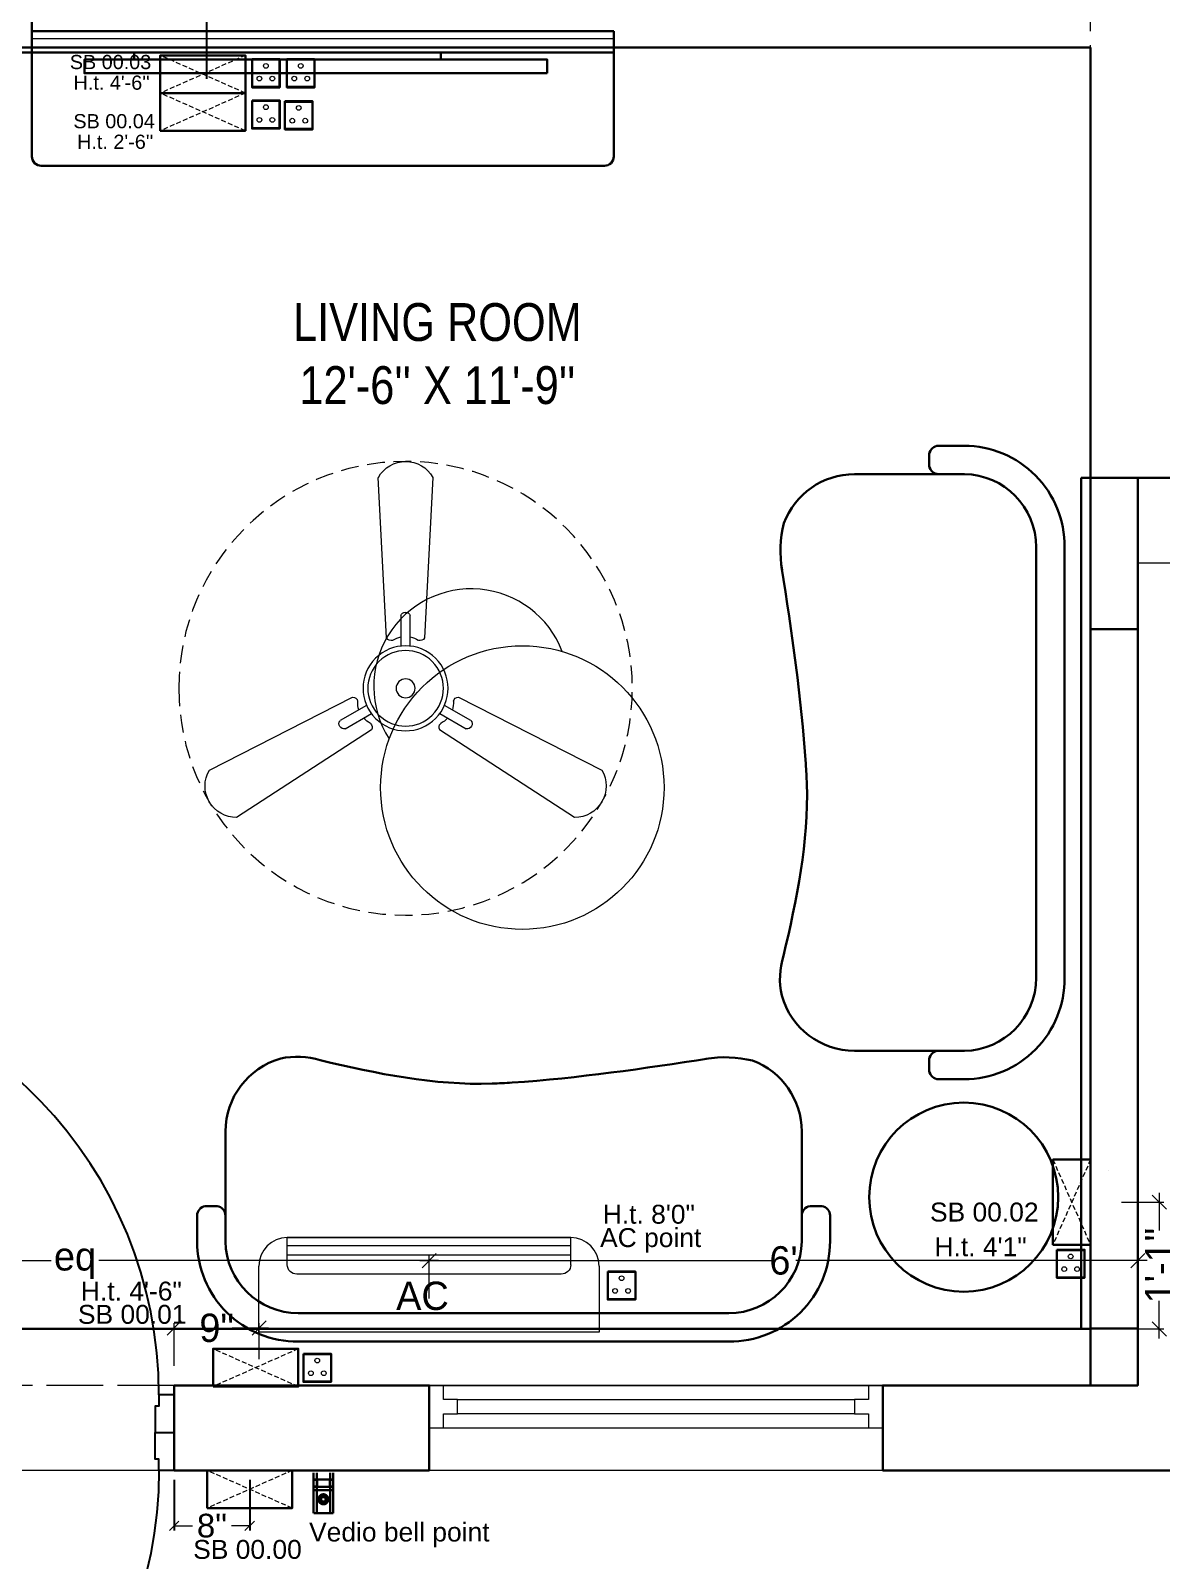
# Model space of a CAD drawing. Header units: millimetres. Extents: x 35877 to 3066687, y -650199 to -40525.
# Drawn here: x 149481.3 to 149601, y -180554.2 to -180392.3 of the extents above; entities that cross this region are included whole.
import ezdxf

# ---------------------------------------------------------------- set-up
doc = ezdxf.new("R2010")
doc.units = ezdxf.units.MM
doc.header["$MEASUREMENT"] = 0
doc.header["$PDMODE"] = 35
for name, pattern in [('ACAD_ISO02W100', [15, 12, -3]), ('DASHED', [0.75, 0.5, -0.25]), ('DASHED2', [0.375, 0.25, -0.125])]:
    doc.linetypes.add(name, pattern=pattern)
doc.layers.get('Defpoints').update_dxf_attribs({"color": 220})
doc.layers.add('AR DOOR', color=40, linetype='Continuous')
doc.layers.add('AR ELE-5', color=134, linetype='Continuous')
for name, color, linetype, lineweight in [('dim05', 1, 'Continuous', 13), ('el', 7, 'Continuous', 20), ('ELEC-wires', 1, 'DASHED2', 13), ('Electrical', 84, 'Continuous', 30), ('FIRST FLOOR ( TEXT )', 7, 'Continuous', 9), ('FUR', 250, 'Continuous', 0), ('FURNI', 25, 'Continuous', 5), ('FURNITURE', 32, 'Continuous', 9), ('furniture dimensions', 1, 'DASHED', 0), ('FURNITURE-1', 252, 'Continuous', 13), ('GROUND FLOOR', 7, 'Continuous', 9), ('GROUND FLOOR  ( PLINE )', 251, 'Continuous', 30), ('GROUND FLOOR ( DW_RAIL )', 7, 'Continuous', 9), ('hatch-rcc', 251, 'Continuous', 9), ('Labelling', 1, 'Continuous', 25), ('Text', 7, 'Continuous', 15), ('wall', 7, 'Continuous', 30)]:
    doc.layers.add(name, color=color, linetype=linetype, lineweight=lineweight)
doc.styles.add('Arial', font='arial.ttf')
doc.styles.add('century g', font='GOTHIC.TTF')
doc.styles.add('KATHA', font='swissc.ttf')
doc.styles.get("Standard").update_dxf_attribs({"font": 'arial.ttf', "height": 6})
doc.styles.add('TEXT', font='eurr____.ttf')
doc.dimstyles.new('Archana', dxfattribs={"dimtxt": 2, "dimasz": 0.75, "dimexe": 0.5, "dimexo": 0.5, "dimgap": 0, "dimtad": 0, "dimzin": 0, "dimdsep": 46, "dimlunit": 4, "dimtxsty": 'century g', "dimblk": 'OBLIQUE', "dimcen": 0, "dimdle": 1, "dimclrd": 256, "dimclre": 256, "dimclrt": 256, "dimadec": 0, "dimazin": 0, "dimtfac": 1, "dimtofl": 0, "dimtmove": 1, "dimatfit": 3, "dimfxl": 1, "dimfxlon": 1, "dimtolj": 1, "dimtzin": 0, "dimlwd": -1, "dimlwe": -1, "dimarcsym": 0})
doc.dimstyles.new('ISO-25', dxfattribs={"dimtxt": 2.5, "dimasz": 1, "dimexe": 0.5, "dimexo": 1, "dimtad": 0, "dimdec": 1, "dimlunit": 4, "dimtxsty": 'Standard', "dimblk": 'OBLIQUE', "dimcen": 2.5, "dimclrd": 1, "dimclre": 1, "dimclrt": 5, "dimadec": 0, "dimazin": 0, "dimtfac": 1, "dimtdec": 1, "dimtmove": 0, "dimatfit": 3, "dimfxl": 1, "dimlwd": -1, "dimarcsym": 0})

# ---------------------------------------------------------------- blocks, each defined once
blk = doc.blocks.new('*U20')
for points in [[(0, 0), (0, 1120), (30, 1120), (30, 0)], [(-40, 0), (0, 0), (0, -30), (10, -30), (10, -100), (-40, -100)], [(1160, 0), (1120, 0), (1120, -30), (1110, -30), (1110, -100), (1160, -100)]]:
    blk.add_lwpolyline(points, close=True)
at = {"layer": 'AR ELE-5', "linetype": 'ByBlock', "ltscale": 15}
blk.add_arc((-1.6, -0.7), 1121.6, 0.0347, 87.627, dxfattribs=at)
blk = doc.blocks.new('6616')
at = {"color": 242, "linetype": 'DASHED', "true_color": 0xcd2027}
for p, q in [((386784.79, -36915.77), (386775.78, -36911.78)), ((386784.79, -36911.78), (386775.78, -36915.77))]:
    blk.add_line(p, q, dxfattribs=at)
at = {"layer": 'ELEC-wires', "color": 5, "linetype": 'ByBlock', "lineweight": 30, "ltscale": 4}
blk.add_lwpolyline([(386775.78, -36911.78), (386784.79, -36911.78), (386784.79, -36915.77), (386775.78, -36915.77)], close=True, dxfattribs=at)
blk = doc.blocks.new('_Oblique')
at = {"layer": 'wall', "color": 0, "lineweight": -2}
blk.add_line((-0.5, -0.5), (0.5, 0.5), dxfattribs=at)
blk = doc.blocks.new('*D573')
at = {"layer": 'Defpoints', "color": 0, "linetype": 'Continuous', "lineweight": 0, "transparency": 16777216}
for p in [(149505.48, -180529.58), (149505.48, -180533.39), (149496.48, -180535.38)]:
    blk.add_point(p, dxfattribs=at)
at = {"layer": 'furniture dimensions', "color": 5, "linetype": 'Continuous', "transparency": 16777216}
for p, q in [((149495.48, -180529.58), (149499.33, -180529.58)), ((149506.48, -180529.58), (149502.63, -180529.58)), ((149505.48, -180532.89), (149505.48, -180529.08))]:
    blk.add_line(p, q, dxfattribs=at)
at = {"layer": 'furniture dimensions', "color": 5, "linetype": 'ByBlock', "transparency": 16777216}
blk.add_line((149496.48, -180533.58), (149496.48, -180529.08), dxfattribs=at)
at = {"layer": 'furniture dimensions', "color": 5, "linetype": 'Continuous', "transparency": 16777216, "xscale": 1.5, "yscale": 1.5, "zscale": 1.5, "rotation": 180}
blk.add_blockref('_Oblique', (149496.48, -180529.58), dxfattribs=at)
at = {"layer": 'furniture dimensions', "color": 5, "linetype": 'Continuous', "transparency": 16777216, "xscale": 1.5, "yscale": 1.5, "zscale": 1.5}
blk.add_blockref('_Oblique', (149505.48, -180529.58), dxfattribs=at)
at = {"layer": 'furniture dimensions', "linetype": 'Continuous', "lineweight": 0, "transparency": 16777216, "insert": (149500.98, -180529.58), "char_height": 3, "attachment_point": 5, "style": 'century g'}
blk.add_mtext('\\A1;9"', dxfattribs=at)
blk = doc.blocks.new('*D574')
at = {"layer": 'Defpoints', "color": 0, "lineweight": 0, "transparency": 16777216}
for p in [(149448.84, -180388.45), (149448.84, -180395.75), (149499.96, -180398.45)]:
    blk.add_point(p, dxfattribs=at)
at = {"layer": 'dim05', "color": 1, "linetype": 'Continuous', "lineweight": -2, "transparency": 16777216}
for p, q in [((149448.84, -180394.75), (149448.84, -180387.95)), ((149499.96, -180397.45), (149499.96, -180387.95))]:
    blk.add_line(p, q, dxfattribs=at)
at = {"layer": 'dim05', "color": 1, "linetype": 'Continuous', "transparency": 16777216}
for p, q in [((149448.84, -180388.45), (149470.41, -180388.45)), ((149499.96, -180388.45), (149478.4, -180388.45))]:
    blk.add_line(p, q, dxfattribs=at)
at = {"layer": 'dim05', "color": 1, "transparency": 16777216, "rotation": 180}
blk.add_blockref('_Oblique', (149448.84, -180388.45), dxfattribs=at)
at = {"layer": 'dim05', "color": 1, "transparency": 16777216}
blk.add_blockref('_Oblique', (149499.96, -180388.45), dxfattribs=at)
at = {"layer": 'dim05', "color": 5, "lineweight": 25, "transparency": 16777216, "insert": (149474.4, -180388.45), "char_height": 2.5, "attachment_point": 5, "style": 'Arial'}
blk.add_mtext('4\'-3"', dxfattribs=at)
blk = doc.blocks.new('*D575')
at = {"layer": 'Defpoints', "color": 0, "linetype": 'Continuous', "lineweight": 0, "transparency": 16777216}
for p in [(149598.48, -180522.45), (149523.48, -180535.38, 0.05), (149598.48, -180535.65, 0.05)]:
    blk.add_point(p, dxfattribs=at)
at = {"layer": 'furniture dimensions', "color": 5, "linetype": 'ByBlock', "transparency": 16777216}
blk.add_line((149523.48, -180526.45), (149523.48, -180521.95), dxfattribs=at)
at = {"layer": 'furniture dimensions', "color": 5, "linetype": 'Continuous', "transparency": 16777216}
for p, q in [((149598.48, -180526.45), (149598.48, -180521.95)), ((149522.48, -180522.45), (149559.68, -180522.45)), ((149599.48, -180522.45), (149562.28, -180522.45))]:
    blk.add_line(p, q, dxfattribs=at)
at = {"layer": 'furniture dimensions', "color": 5, "linetype": 'Continuous', "transparency": 16777216, "xscale": 1.5, "yscale": 1.5, "zscale": 1.5, "rotation": 180}
blk.add_blockref('_Oblique', (149523.48, -180522.45), dxfattribs=at)
at = {"layer": 'furniture dimensions', "color": 5, "linetype": 'Continuous', "transparency": 16777216, "xscale": 1.5, "yscale": 1.5, "zscale": 1.5}
blk.add_blockref('_Oblique', (149598.48, -180522.45), dxfattribs=at)
at = {"layer": 'furniture dimensions', "linetype": 'Continuous', "lineweight": 0, "transparency": 16777216, "insert": (149560.98, -180522.45), "char_height": 3, "attachment_point": 5, "style": 'century g'}
blk.add_mtext("\\A1;6'", dxfattribs=at)
blk = doc.blocks.new('*D576')
at = {"layer": 'Defpoints', "color": 0, "linetype": 'Continuous', "lineweight": 0, "transparency": 16777216}
for p in [(149448.5, -180522.45), (149523.48, -180525.39, 0.05), (149448.5, -180526.11, 0.05)]:
    blk.add_point(p, dxfattribs=at)
at = {"layer": 'furniture dimensions', "color": 5, "linetype": 'Continuous', "transparency": 16777216}
for p, q in [((149448.5, -180525.61), (149448.5, -180521.95)), ((149447.5, -180522.45), (149483.47, -180522.45)), ((149524.48, -180522.45), (149488.51, -180522.45))]:
    blk.add_line(p, q, dxfattribs=at)
at = {"layer": 'furniture dimensions', "color": 5, "linetype": 'ByBlock', "transparency": 16777216}
blk.add_line((149523.48, -180524.89), (149523.48, -180521.95), dxfattribs=at)
at = {"layer": 'furniture dimensions', "color": 5, "linetype": 'Continuous', "transparency": 16777216, "xscale": 1.5, "yscale": 1.5, "zscale": 1.5, "rotation": 180}
blk.add_blockref('_Oblique', (149448.5, -180522.45), dxfattribs=at)
at = {"layer": 'furniture dimensions', "color": 5, "linetype": 'Continuous', "transparency": 16777216, "xscale": 1.5, "yscale": 1.5, "zscale": 1.5}
blk.add_blockref('_Oblique', (149523.48, -180522.45), dxfattribs=at)
at = {"layer": 'furniture dimensions', "linetype": 'Continuous', "lineweight": 0, "transparency": 16777216, "insert": (149485.99, -180522.45), "char_height": 3, "attachment_point": 5, "style": 'century g'}
blk.add_mtext('\\A1;eq', dxfattribs=at)
blk = doc.blocks.new('ac paln')
at = {"layer": 'Electrical', "lineweight": 15}
for p, q in [((389238.69, -37646.36), (389238.69, -37610.34)), ((389238.69, -37610.34), (389245.67, -37610.34)), ((389244.81, -37642.35), (389244.81, -37614.35)), ((389245.81, -37613.35), (389248.68, -37613.35)), ((389246.82, -37643.35), (389246.82, -37613.35)), ((389247.82, -37643.35), (389247.82, -37613.35)), ((389248.68, -37613.35), (389248.68, -37643.35)), ((389248.68, -37643.35), (389248.68, -37613.35)), ((389245.81, -37643.35), (389248.68, -37643.35)), ((389248.68, -37643.35), (389248.68, -37643.35)), ((389245.67, -37646.36), (389238.69, -37646.36))]:
    blk.add_line(p, q, dxfattribs=at)
for centre, start, end in [((389245.67, -37613.35), 0, 90), ((389245.67, -37643.35), 270, 0)]:
    blk.add_arc(centre, 3.01, start, end, dxfattribs=at)
at = {"layer": 'Electrical', "lineweight": 15, "extrusion": (0, 0, -1)}
for centre, start_param, end_param in [((389245.81, -37614.35), -0.785398, 0.785398), ((389245.81, -37642.35), 3.926991, 5.497787)]:
    blk.add_ellipse(centre, major_axis=(-0.71, 0.71), ratio=1, start_param=start_param, end_param=end_param, dxfattribs=at)
at = {"layer": 'Text', "style": 'TEXT'}
blk.add_text('AC', height=3, rotation=270, dxfattribs=at).set_placement((389241.02, -37624.87))
blk = doc.blocks.new('fan')
at = {"layer": 'Electrical', "lineweight": 15, "ltscale": 20}
for p, q in [((3300835.29, -509900.78), (3300836.47, -509923.43)), ((3300841.81, -509923.43), (3300842.99, -509900.78)), ((3300838.47, -509924.57), (3300838.47, -509920.25)), ((3300839.81, -509920.28), (3300839.81, -509924.57)), ((3300831.66, -509931.77), (3300811.45, -509942.07)), ((3300866.83, -509942.07), (3300846.62, -509931.77)), ((3300829.93, -509935.08), (3300833.64, -509932.93)), ((3300834.31, -509934.09), (3300830.57, -509936.25)), ((3300847.68, -509936.23), (3300843.97, -509934.09)), ((3300844.64, -509932.93), (3300848.38, -509935.09)), ((3300815.3, -509948.74), (3300834.33, -509936.39)), ((3300843.95, -509936.39), (3300862.98, -509948.74))]:
    blk.add_line(p, q, dxfattribs=at)
at = {"layer": 'Electrical', "linetype": 'DASHED', "lineweight": 15, "ltscale": 5}
blk.add_circle((3300839.14, -509930.53), 32, dxfattribs=at)
at = {"layer": 'Electrical', "lineweight": 15, "ltscale": 20}
for centre, major_axis, start_param, end_param in [((3300839.14, -509902.94), (3.12, 3.12), -0.272136, 1.842967), ((3300839.13, -509920.5), (0.501, 0.501), -0.465536, 1.983618), ((3300839.14, -509930.53), (4.24, -4.24), 3.14161, 9.424795), ((3300837.1, -509923.08), (0.51, 0.51), 2.863014, 4.257784), ((3300839.14, -509926.42), (2.27, -2.27), 2.565057, 2.951308), ((3300839.14, -509926.42), (2.27, 2.27), 0.19032, 0.57657), ((3300841.18, -509923.08), (0.51, -0.51), 5.167028, 6.561799), ((3300839.14, -509930.53), (3.77, -3.77), 1.749190548672175e-05, 6.283202799085073), ((3300839.14, -509930.53), (0.943, 0.943), 1.570814, 7.853999), ((3300831.67, -509932.49), (0.51, -0.51), 0.978238, 2.373008), ((3300835.59, -509932.58), (2.27, -2.27), 3.855511, 4.241762), ((3300842.69, -509932.58), (2.27, 2.27), 5.183051, 5.569301), ((3300846.61, -509932.49), (0.51, -0.51), 2.339416, 3.734186), ((3300835.59, -509932.58), (2.27, -2.27), 4.659452, 5.045703), ((3300842.69, -509932.58), (2.27, 2.27), 4.37911, 4.765361), ((3300830.46, -509935.55), (0.501, -0.501), 3.199655, 5.648809), ((3300833.71, -509936.02), (0.51, 0.51), -1.325776, 0.068994), ((3300844.57, -509936.02), (0.51, -0.51), 3.072633, 4.467404), ((3300847.83, -509935.54), (0.501, 0.501), 3.723254, 6.172408), ((3300815.25, -509944.32), (3.12, -3.12), 3.393055, 5.508159), ((3300863.03, -509944.32), (3.12, -3.12), 5.48745, 7.602554)]:
    blk.add_ellipse(centre, major_axis=major_axis, ratio=1, start_param=start_param, end_param=end_param, dxfattribs=at)
blk = doc.blocks.new('*D580')
at = {"layer": 'Defpoints', "color": 0, "lineweight": 0, "transparency": 16777216}
for p in [(149496.48, -180544.65), (149504.48, -180544.65), (149504.48, -180550.5)]:
    blk.add_point(p, dxfattribs=at)
at = {"layer": 'dim05', "color": 1, "linetype": 'Continuous', "lineweight": -2, "transparency": 16777216}
for p, q in [((149496.48, -180545.65), (149496.48, -180551)), ((149504.48, -180545.65), (149504.48, -180551))]:
    blk.add_line(p, q, dxfattribs=at)
at = {"layer": 'dim05', "color": 1, "linetype": 'Continuous', "transparency": 16777216}
for p, q in [((149496.48, -180550.5), (149498.41, -180550.5)), ((149504.48, -180550.5), (149502.54, -180550.5))]:
    blk.add_line(p, q, dxfattribs=at)
at = {"layer": 'dim05', "color": 1, "transparency": 16777216, "rotation": 180}
blk.add_blockref('_Oblique', (149496.48, -180550.5), dxfattribs=at)
at = {"layer": 'dim05', "color": 1, "transparency": 16777216}
blk.add_blockref('_Oblique', (149504.48, -180550.5), dxfattribs=at)
at = {"layer": 'dim05', "color": 5, "lineweight": 25, "transparency": 16777216, "insert": (149500.48, -180550.5), "char_height": 2.5, "attachment_point": 5, "style": 'Arial'}
blk.add_mtext('8"', dxfattribs=at)
blk = doc.blocks.new('*D676')
at = {"layer": 'Defpoints', "color": 0, "linetype": 'Continuous', "lineweight": 0, "transparency": 16777216}
for p in [(149593.48, -180516.27), (149593.48, -180529.68), (149600.75, -180529.68)]:
    blk.add_point(p, dxfattribs=at)
at = {"layer": 'furniture dimensions', "color": 5, "linetype": 'Continuous', "transparency": 16777216}
for p, q in [((149600.75, -180515.27), (149600.75, -180519.26)), ((149600.75, -180530.68), (149600.75, -180526.7)), ((149596.75, -180529.68), (149601.25, -180529.68))]:
    blk.add_line(p, q, dxfattribs=at)
at = {"layer": 'furniture dimensions', "color": 5, "linetype": 'ByBlock', "transparency": 16777216}
blk.add_line((149596.75, -180516.27), (149601.25, -180516.27), dxfattribs=at)
at = {"layer": 'furniture dimensions', "color": 5, "linetype": 'Continuous', "transparency": 16777216, "xscale": 1.5, "yscale": 1.5, "zscale": 1.5}
for p, rotation in [((149600.75, -180516.27), 90), ((149600.75, -180529.68), 270)]:
    blk.add_blockref('_Oblique', p, dxfattribs=dict(at, rotation=rotation))
at = {"layer": 'furniture dimensions', "linetype": 'Continuous', "lineweight": 0, "transparency": 16777216, "insert": (149600.75, -180522.98), "char_height": 3, "attachment_point": 5, "rotation": 90, "style": 'century g'}
blk.add_mtext('\\A1;1\'-1"', dxfattribs=at)
blk = doc.blocks.new('16')
at = {"layer": 'hatch-rcc', "color": 1, "lineweight": 30}
blk.add_lwpolyline([(392822.83, -38266.87), (392825.13, -38266.87), (392825.13, -38269.2), (392822.83, -38269.2)], close=True, dxfattribs=at)
at = {"layer": 'hatch-rcc', "color": 1}
blk.add_lwpolyline([(392822.89, -38266.93), (392825.07, -38266.93), (392825.07, -38269.14), (392822.89, -38269.14)], close=True, dxfattribs=at)
for centre in [(392823.44, -38268.48), (392823.98, -38267.42), (392824.52, -38268.48)]:
    blk.add_circle(centre, 0.195, dxfattribs=at)
blk = doc.blocks.new('erfer')
at = {"layer": 'hatch-rcc', "lineweight": 30}
blk.add_lwpolyline([(1905.9, -1304.21), (1908.38, -1304.21), (1908.38, -1306.73), (1905.9, -1306.73)], close=True, dxfattribs=at)
at = {"layer": 'hatch-rcc'}
blk.add_lwpolyline([(1905.96, -1304.28), (1908.31, -1304.28), (1908.31, -1306.66), (1905.96, -1306.66)], close=True, dxfattribs=at)
for centre in [(1906.56, -1305.95), (1907.14, -1304.81), (1907.72, -1305.95)]:
    blk.add_circle(centre, 0.211, dxfattribs=at)

msp = doc.modelspace()

# ---------------------------------------------------------------- linework, layer by layer
at = {"color": 9, "lineweight": 30, "true_color": 0xc7c8ca, "transparency": 33554687}
for points in [[(149535.978, -180396.859), (149535.978, -180395.412), (149486.978, -180395.412), (149486.978, -180396.859)], [(149535.978, -180396.859), (149535.978, -180395.412), (149486.978, -180395.412), (149486.978, -180396.859)], [(149524.696, -180395.412), (149524.696, -180394.646), (149492.259, -180394.646), (149492.259, -180395.412)], [(149524.696, -180395.412), (149524.696, -180394.646), (149492.259, -180394.646), (149492.259, -180395.412)]]:
    msp.add_lwpolyline(points, close=True, dxfattribs=at)
at = {"layer": 'FUR', "transparency": 33554687}
msp.add_line((149595.346, -180512.957), (149595.346, -180512.957), dxfattribs=at)
msp.add_line((149595.346, -180512.957), (149595.346, -180512.957), dxfattribs=at)
at = {"layer": 'FURNI', "color": 5, "lineweight": 30, "transparency": 33554687}
for p, q in [((149511.241, -180545.622), (149511.241, -180544.897)), ((149511.241, -180545.629), (149511.241, -180545.622)), ((149511.577, -180545.622), (149511.241, -180545.622)), ((149511.241, -180545.629), (149511.241, -180546.362)), ((149511.241, -180545.629), (149511.577, -180545.629)), ((149511.241, -180546.362), (149511.241, -180546.368)), ((149511.577, -180546.362), (149511.241, -180546.362)), ((149511.241, -180546.388), (149511.241, -180546.368)), ((149511.577, -180546.368), (149511.241, -180546.368)), ((149511.241, -180546.395), (149511.241, -180546.388)), ((149511.577, -180546.388), (149511.241, -180546.388)), ((149511.241, -180546.395), (149511.241, -180546.717)), ((149511.241, -180546.395), (149511.577, -180546.395)), ((149511.577, -180545.622), (149511.577, -180544.897)), ((149511.577, -180545.629), (149511.577, -180545.622)), ((149511.577, -180546.362), (149511.577, -180545.629)), ((149511.577, -180546.368), (149511.577, -180546.362)), ((149511.577, -180546.388), (149511.577, -180546.368)), ((149511.577, -180546.395), (149511.577, -180546.388)), ((149511.577, -180546.717), (149511.577, -180546.395)), ((149511.61, -180545.622), (149512.954, -180545.622)), ((149511.61, -180546.395), (149511.61, -180545.622)), ((149512.954, -180546.395), (149511.61, -180546.395)), ((149512.954, -180545.622), (149512.954, -180546.395)), ((149512.987, -180545.622), (149512.987, -180544.897)), ((149512.987, -180545.629), (149512.987, -180545.622)), ((149513.323, -180545.622), (149512.987, -180545.622)), ((149512.987, -180546.362), (149512.987, -180545.629)), ((149512.987, -180545.629), (149513.323, -180545.629)), ((149512.987, -180546.368), (149512.987, -180546.362)), ((149513.323, -180546.362), (149512.987, -180546.362)), ((149512.987, -180546.388), (149512.987, -180546.368)), ((149513.323, -180546.368), (149512.987, -180546.368)), ((149512.987, -180546.395), (149512.987, -180546.388)), ((149513.323, -180546.388), (149512.987, -180546.388)), ((149512.987, -180546.717), (149512.987, -180546.395)), ((149513.323, -180546.395), (149512.987, -180546.395)), ((149513.323, -180545.622), (149513.323, -180544.897)), ((149513.323, -180545.629), (149513.323, -180545.622)), ((149513.323, -180546.362), (149513.323, -180545.629)), ((149513.323, -180546.368), (149513.323, -180546.362)), ((149513.323, -180546.388), (149513.323, -180546.368)), ((149513.323, -180546.395), (149513.323, -180546.388)), ((149513.323, -180546.717), (149513.323, -180546.395)), ((149511.241, -180546.717), (149511.241, -180546.731)), ((149511.241, -180546.717), (149511.577, -180546.717)), ((149511.241, -180549.169), (149511.241, -180546.731)), ((149511.577, -180546.731), (149511.241, -180546.731)), ((149512.987, -180546.717), (149511.577, -180546.717)), ((149511.577, -180546.731), (149511.577, -180546.717)), ((149512.987, -180546.731), (149511.577, -180546.731)), ((149511.577, -180549.169), (149511.577, -180546.731)), ((149512.987, -180546.731), (149512.987, -180546.717)), ((149512.987, -180546.717), (149513.323, -180546.717)), ((149512.987, -180549.169), (149512.987, -180546.731)), ((149512.987, -180546.731), (149513.323, -180546.731)), ((149513.323, -180546.731), (149513.323, -180546.717)), ((149513.323, -180549.169), (149513.323, -180546.731)), ((149511.254, -180549.182), (149513.31, -180549.182))]:
    msp.add_line(p, q, dxfattribs=at)
for points in [[(149512.799, -180547.835), (149512.78, -180547.88), (149512.761, -180547.919), (149512.743, -180547.953), (149512.726, -180547.982), (149512.71, -180548.006), (149512.694, -180548.028), (149512.679, -180548.046), (149512.663, -180548.063), (149512.649, -180548.078), (149512.634, -180548.092), (149512.62, -180548.105), (149512.605, -180548.117), (149512.591, -180548.128), (149512.576, -180548.138), (149512.561, -180548.148), (149512.547, -180548.157), (149512.531, -180548.165), (149512.516, -180548.173), (149512.5, -180548.181), (149512.484, -180548.188), (149512.468, -180548.194), (149512.452, -180548.2), (149512.435, -180548.205), (149512.419, -180548.21), (149512.402, -180548.215), (149512.385, -180548.218), (149512.368, -180548.221), (149512.35, -180548.224), (149512.333, -180548.226), (149512.316, -180548.228), (149512.299, -180548.228), (149512.281, -180548.229), (149512.264, -180548.229), (149512.246, -180548.228), (149512.229, -180548.226), (149512.212, -180548.224), (149512.195, -180548.222), (149512.177, -180548.219), (149512.16, -180548.215), (149512.144, -180548.211), (149512.127, -180548.206), (149512.11, -180548.201), (149512.094, -180548.195), (149512.078, -180548.189), (149512.062, -180548.182), (149512.046, -180548.175), (149512.031, -180548.167), (149512.015, -180548.158), (149512, -180548.15), (149511.986, -180548.14), (149511.971, -180548.13), (149511.957, -180548.12), (149511.944, -180548.109), (149511.93, -180548.098), (149511.918, -180548.086), (149511.905, -180548.074), (149511.893, -180548.062), (149511.881, -180548.049), (149511.87, -180548.036), (149511.859, -180548.022), (149511.849, -180548.008), (149511.839, -180547.994), (149511.829, -180547.979), (149511.82, -180547.965), (149511.812, -180547.949), (149511.804, -180547.934), (149511.796, -180547.918), (149511.789, -180547.901), (149511.783, -180547.883), (149511.776, -180547.865), (149511.771, -180547.845), (149511.765, -180547.825), (149511.76, -180547.803), (149511.756, -180547.779), (149511.753, -180547.753), (149511.751, -180547.724), (149511.75, -180547.69), (149511.751, -180547.652), (149511.755, -180547.609), (149511.76, -180547.56)], [(149511.76, -180547.56), (149511.78, -180547.515), (149511.798, -180547.476), (149511.816, -180547.442), (149511.833, -180547.413), (149511.849, -180547.389), (149511.865, -180547.367), (149511.881, -180547.349), (149511.896, -180547.332), (149511.911, -180547.317), (149511.925, -180547.303), (149511.94, -180547.29), (149511.954, -180547.278), (149511.968, -180547.267), (149511.983, -180547.257), (149511.998, -180547.247), (149512.013, -180547.238), (149512.028, -180547.23), (149512.043, -180547.222), (149512.059, -180547.214), (149512.075, -180547.207), (149512.091, -180547.201), (149512.107, -180547.195), (149512.124, -180547.19), (149512.141, -180547.185), (149512.157, -180547.18), (149512.174, -180547.177), (149512.192, -180547.174), (149512.209, -180547.171), (149512.226, -180547.169), (149512.243, -180547.167), (149512.261, -180547.167), (149512.278, -180547.166), (149512.295, -180547.166), (149512.313, -180547.167), (149512.33, -180547.169), (149512.347, -180547.171), (149512.365, -180547.173), (149512.382, -180547.176), (149512.399, -180547.18), (149512.416, -180547.184), (149512.432, -180547.189), (149512.449, -180547.194), (149512.465, -180547.2), (149512.481, -180547.206), (149512.497, -180547.213), (149512.513, -180547.22), (149512.529, -180547.228), (149512.544, -180547.237), (149512.559, -180547.246), (149512.573, -180547.255), (149512.588, -180547.265), (149512.602, -180547.275), (149512.615, -180547.286), (149512.629, -180547.297), (149512.642, -180547.309), (149512.654, -180547.321), (149512.666, -180547.333), (149512.678, -180547.346), (149512.689, -180547.359), (149512.7, -180547.373), (149512.711, -180547.387), (149512.72, -180547.401), (149512.73, -180547.416), (149512.739, -180547.431), (149512.747, -180547.446), (149512.755, -180547.461), (149512.763, -180547.477), (149512.77, -180547.494), (149512.777, -180547.512), (149512.783, -180547.53), (149512.789, -180547.55), (149512.794, -180547.57), (149512.799, -180547.592), (149512.803, -180547.616), (149512.806, -180547.642), (149512.808, -180547.672), (149512.809, -180547.705), (149512.808, -180547.743), (149512.805, -180547.786), (149512.799, -180547.835)], [(149512.643, -180547.906), (149512.619, -180547.936), (149512.597, -180547.962), (149512.577, -180547.983), (149512.558, -180548.001), (149512.541, -180548.017), (149512.525, -180548.029), (149512.509, -180548.04), (149512.495, -180548.05), (149512.481, -180548.058), (149512.467, -180548.066), (149512.453, -180548.073), (149512.44, -180548.079), (149512.427, -180548.084), (149512.414, -180548.089), (149512.401, -180548.093), (149512.388, -180548.097), (149512.375, -180548.1), (149512.362, -180548.103), (149512.348, -180548.106), (149512.335, -180548.108), (149512.321, -180548.109), (149512.308, -180548.11), (149512.294, -180548.111), (149512.281, -180548.111), (149512.267, -180548.111), (149512.254, -180548.111), (149512.24, -180548.11), (149512.227, -180548.108), (149512.213, -180548.106), (149512.2, -180548.104), (149512.187, -180548.101), (149512.174, -180548.098), (149512.161, -180548.094), (149512.148, -180548.09), (149512.135, -180548.085), (149512.122, -180548.08), (149512.11, -180548.075), (149512.098, -180548.069), (149512.086, -180548.063), (149512.074, -180548.057), (149512.062, -180548.05), (149512.051, -180548.042), (149512.04, -180548.035), (149512.029, -180548.027), (149512.018, -180548.018), (149512.008, -180548.009), (149511.998, -180548), (149511.988, -180547.991), (149511.978, -180547.981), (149511.969, -180547.971), (149511.96, -180547.961), (149511.952, -180547.95), (149511.944, -180547.94), (149511.936, -180547.928), (149511.929, -180547.917), (149511.922, -180547.906), (149511.915, -180547.894), (149511.909, -180547.882), (149511.903, -180547.869), (149511.898, -180547.857), (149511.893, -180547.844), (149511.888, -180547.832), (149511.884, -180547.819), (149511.88, -180547.806), (149511.877, -180547.793), (149511.874, -180547.779), (149511.872, -180547.766), (149511.87, -180547.752), (149511.868, -180547.737), (149511.867, -180547.722), (149511.867, -180547.706), (149511.867, -180547.69), (149511.868, -180547.672), (149511.869, -180547.654), (149511.872, -180547.633), (149511.877, -180547.61), (149511.883, -180547.585), (149511.891, -180547.557), (149511.902, -180547.525), (149511.916, -180547.489)], [(149511.916, -180547.489), (149511.94, -180547.459), (149511.962, -180547.433), (149511.982, -180547.412), (149512.001, -180547.394), (149512.018, -180547.378), (149512.034, -180547.366), (149512.05, -180547.355), (149512.064, -180547.345), (149512.079, -180547.337), (149512.092, -180547.329), (149512.106, -180547.322), (149512.119, -180547.316), (149512.132, -180547.311), (149512.145, -180547.306), (149512.158, -180547.302), (149512.171, -180547.298), (149512.184, -180547.295), (149512.198, -180547.292), (149512.211, -180547.289), (149512.224, -180547.287), (149512.238, -180547.286), (149512.251, -180547.285), (149512.265, -180547.284), (149512.278, -180547.284), (149512.292, -180547.284), (149512.305, -180547.284), (149512.319, -180547.286), (149512.332, -180547.287), (149512.346, -180547.289), (149512.359, -180547.291), (149512.372, -180547.294), (149512.386, -180547.297), (149512.399, -180547.301), (149512.411, -180547.305), (149512.424, -180547.31), (149512.437, -180547.315), (149512.449, -180547.32), (149512.462, -180547.326), (149512.474, -180547.332), (149512.485, -180547.339), (149512.497, -180547.345), (149512.509, -180547.353), (149512.52, -180547.36), (149512.531, -180547.368), (149512.541, -180547.377), (149512.552, -180547.386), (149512.562, -180547.395), (149512.571, -180547.404), (149512.581, -180547.414), (149512.59, -180547.424), (149512.599, -180547.434), (149512.607, -180547.445), (149512.615, -180547.455), (149512.623, -180547.467), (149512.63, -180547.478), (149512.637, -180547.49), (149512.644, -180547.501), (149512.65, -180547.513), (149512.656, -180547.526), (149512.661, -180547.538), (149512.666, -180547.551), (149512.671, -180547.563), (149512.675, -180547.576), (149512.679, -180547.589), (149512.682, -180547.602), (149512.685, -180547.616), (149512.688, -180547.629), (149512.69, -180547.643), (149512.691, -180547.658), (149512.692, -180547.673), (149512.692, -180547.689), (149512.692, -180547.705), (149512.692, -180547.723), (149512.69, -180547.741), (149512.687, -180547.762), (149512.683, -180547.785), (149512.676, -180547.81), (149512.668, -180547.838), (149512.657, -180547.87), (149512.643, -180547.906)], [(149512.106, -180547.872), (149512.093, -180547.854), (149512.082, -180547.837), (149512.072, -180547.823), (149512.065, -180547.809), (149512.059, -180547.797), (149512.054, -180547.786), (149512.05, -180547.776), (149512.047, -180547.766), (149512.045, -180547.757), (149512.042, -180547.748), (149512.041, -180547.739), (149512.039, -180547.73), (149512.038, -180547.721), (149512.038, -180547.712), (149512.037, -180547.703), (149512.037, -180547.693), (149512.038, -180547.683), (149512.039, -180547.672), (149512.04, -180547.66), (149512.043, -180547.646), (149512.047, -180547.632), (149512.052, -180547.615), (149512.058, -180547.596), (149512.066, -180547.575)], [(149512.066, -180547.575), (149512.08, -180547.558), (149512.093, -180547.543), (149512.105, -180547.53), (149512.116, -180547.519), (149512.126, -180547.51), (149512.136, -180547.503), (149512.145, -180547.496), (149512.153, -180547.491), (149512.162, -180547.486), (149512.17, -180547.481), (149512.178, -180547.477), (149512.185, -180547.474), (149512.193, -180547.471), (149512.201, -180547.468), (149512.208, -180547.465), (149512.216, -180547.463), (149512.224, -180547.461), (149512.232, -180547.459), (149512.239, -180547.458), (149512.247, -180547.457), (149512.255, -180547.456), (149512.263, -180547.455), (149512.271, -180547.455), (149512.279, -180547.455), (149512.287, -180547.455), (149512.295, -180547.455), (149512.303, -180547.456), (149512.311, -180547.457), (149512.32, -180547.458), (149512.328, -180547.46), (149512.337, -180547.462), (149512.347, -180547.465), (149512.356, -180547.468), (149512.367, -180547.472), (149512.378, -180547.476), (149512.39, -180547.482), (149512.404, -180547.49), (149512.418, -180547.499), (149512.435, -180547.51), (149512.453, -180547.523)], [(149512.453, -180547.523), (149512.466, -180547.541), (149512.478, -180547.558), (149512.487, -180547.572), (149512.494, -180547.586), (149512.5, -180547.598), (149512.505, -180547.609), (149512.509, -180547.619), (149512.512, -180547.629), (149512.515, -180547.638), (149512.517, -180547.647), (149512.519, -180547.656), (149512.52, -180547.664), (149512.521, -180547.673), (149512.522, -180547.681), (149512.522, -180547.689), (149512.523, -180547.697), (149512.522, -180547.705), (149512.522, -180547.713), (149512.521, -180547.721), (149512.521, -180547.729), (149512.519, -180547.736), (149512.518, -180547.744), (149512.516, -180547.752), (149512.514, -180547.76), (149512.512, -180547.767), (149512.51, -180547.775), (149512.507, -180547.782), (149512.504, -180547.79), (149512.501, -180547.797), (149512.498, -180547.804), (149512.494, -180547.811), (149512.49, -180547.818), (149512.486, -180547.825), (149512.482, -180547.832), (149512.477, -180547.838), (149512.473, -180547.845), (149512.468, -180547.851), (149512.463, -180547.857), (149512.457, -180547.863), (149512.452, -180547.869), (149512.446, -180547.874), (149512.44, -180547.88), (149512.434, -180547.885), (149512.428, -180547.89), (149512.422, -180547.895), (149512.415, -180547.899), (149512.408, -180547.903), (149512.402, -180547.908), (149512.395, -180547.911), (149512.388, -180547.915), (149512.38, -180547.918), (149512.373, -180547.922), (149512.366, -180547.925), (149512.358, -180547.927), (149512.351, -180547.93), (149512.343, -180547.932), (149512.335, -180547.934), (149512.328, -180547.936), (149512.32, -180547.937), (149512.312, -180547.938), (149512.304, -180547.939), (149512.296, -180547.94), (149512.288, -180547.94), (149512.28, -180547.94), (149512.272, -180547.94), (149512.264, -180547.94), (149512.256, -180547.939), (149512.248, -180547.938), (149512.24, -180547.937), (149512.231, -180547.935), (149512.222, -180547.933), (149512.212, -180547.93), (149512.203, -180547.927), (149512.192, -180547.923), (149512.181, -180547.919), (149512.169, -180547.913), (149512.156, -180547.905), (149512.141, -180547.896), (149512.125, -180547.885), (149512.106, -180547.872)]]:
    msp.add_lwpolyline(points, dxfattribs=at)
msp.add_lwpolyline([(149512.053, -180547.473), (149512.061, -180547.465), (149512.068, -180547.458), (149512.076, -180547.451), (149512.085, -180547.445), (149512.093, -180547.439), (149512.102, -180547.433), (149512.11, -180547.427), (149512.119, -180547.422), (149512.128, -180547.417), (149512.138, -180547.412), (149512.147, -180547.407), (149512.157, -180547.403), (149512.166, -180547.399), (149512.176, -180547.396), (149512.186, -180547.392), (149512.196, -180547.39), (149512.206, -180547.387), (149512.216, -180547.385), (149512.227, -180547.383), (149512.237, -180547.381), (149512.247, -180547.38), (149512.258, -180547.379), (149512.268, -180547.379), (149512.279, -180547.378), (149512.289, -180547.379), (149512.3, -180547.379), (149512.31, -180547.38), (149512.32, -180547.381), (149512.331, -180547.382), (149512.341, -180547.384), (149512.351, -180547.387), (149512.361, -180547.389), (149512.371, -180547.392), (149512.381, -180547.395), (149512.391, -180547.399), (149512.401, -180547.402), (149512.41, -180547.406), (149512.42, -180547.411), (149512.429, -180547.416), (149512.438, -180547.421), (149512.447, -180547.426), (149512.456, -180547.432), (149512.465, -180547.438), (149512.473, -180547.444), (149512.481, -180547.45), (149512.489, -180547.457), (149512.497, -180547.464), (149512.505, -180547.471), (149512.512, -180547.479), (149512.519, -180547.486), (149512.526, -180547.494), (149512.532, -180547.502), (149512.538, -180547.511), (149512.544, -180547.519), (149512.55, -180547.528), (149512.556, -180547.537), (149512.561, -180547.546), (149512.565, -180547.556), (149512.57, -180547.565), (149512.574, -180547.575), (149512.578, -180547.584), (149512.581, -180547.594), (149512.585, -180547.604), (149512.588, -180547.614), (149512.59, -180547.624), (149512.592, -180547.634), (149512.594, -180547.645), (149512.596, -180547.655), (149512.597, -180547.665), (149512.598, -180547.676), (149512.599, -180547.686), (149512.599, -180547.697), (149512.599, -180547.707), (149512.598, -180547.717), (149512.597, -180547.728), (149512.596, -180547.738), (149512.595, -180547.749), (149512.593, -180547.759), (149512.591, -180547.769), (149512.588, -180547.779), (149512.585, -180547.789), (149512.582, -180547.799), (149512.579, -180547.809), (149512.575, -180547.819), (149512.571, -180547.828), (149512.566, -180547.838), (149512.561, -180547.847), (149512.556, -180547.856), (149512.551, -180547.865), (149512.545, -180547.874), (149512.54, -180547.883), (149512.533, -180547.891), (149512.527, -180547.899), (149512.52, -180547.907), (149512.513, -180547.915), (149512.506, -180547.923), (149512.498, -180547.93), (149512.491, -180547.937), (149512.483, -180547.944), (149512.475, -180547.95), (149512.466, -180547.956), (149512.458, -180547.962), (149512.449, -180547.968), (149512.44, -180547.973), (149512.431, -180547.979), (149512.422, -180547.983), (149512.412, -180547.988), (149512.403, -180547.992), (149512.393, -180547.996), (149512.383, -180547.999), (149512.373, -180548.003), (149512.363, -180548.006), (149512.353, -180548.008), (149512.343, -180548.01), (149512.333, -180548.012), (149512.322, -180548.014), (149512.312, -180548.015), (149512.301, -180548.016), (149512.291, -180548.016), (149512.281, -180548.017), (149512.27, -180548.017), (149512.26, -180548.016), (149512.249, -180548.015), (149512.239, -180548.014), (149512.229, -180548.013), (149512.218, -180548.011), (149512.208, -180548.009), (149512.198, -180548.006), (149512.188, -180548.003), (149512.178, -180548), (149512.168, -180547.997), (149512.158, -180547.993), (149512.149, -180547.989), (149512.139, -180547.984), (149512.13, -180547.979), (149512.121, -180547.974), (149512.112, -180547.969), (149512.103, -180547.963), (149512.094, -180547.957), (149512.086, -180547.951), (149512.078, -180547.945), (149512.07, -180547.938), (149512.062, -180547.931), (149512.055, -180547.924), (149512.047, -180547.916), (149512.04, -180547.909), (149512.033, -180547.901), (149512.027, -180547.893), (149512.021, -180547.884), (149512.015, -180547.876), (149512.009, -180547.867), (149512.004, -180547.858), (149511.999, -180547.849), (149511.994, -180547.84), (149511.989, -180547.83), (149511.985, -180547.821), (149511.981, -180547.811), (149511.978, -180547.801), (149511.974, -180547.791), (149511.972, -180547.781), (149511.969, -180547.771), (149511.967, -180547.761), (149511.965, -180547.75), (149511.963, -180547.74), (149511.962, -180547.73), (149511.961, -180547.719), (149511.961, -180547.709), (149511.96, -180547.698), (149511.961, -180547.688), (149511.961, -180547.678), (149511.962, -180547.667), (149511.963, -180547.657), (149511.965, -180547.646), (149511.966, -180547.636), (149511.969, -180547.626), (149511.971, -180547.616), (149511.974, -180547.606), (149511.977, -180547.596), (149511.981, -180547.586), (149511.984, -180547.576), (149511.989, -180547.567), (149511.993, -180547.557), (149511.998, -180547.548), (149512.003, -180547.539), (149512.008, -180547.53), (149512.014, -180547.521), (149512.02, -180547.512), (149512.026, -180547.504), (149512.032, -180547.496), (149512.039, -180547.488), (149512.046, -180547.48)], close=True, dxfattribs=at)
at = {"layer": 'FURNITURE', "color": 9, "lineweight": 30, "true_color": 0xc7c8ca, "transparency": 16777216}
for p, q in [((149580.11, -180436.26, 3.7), (149577.407, -180436.26, 3.7)), ((149576.407, -180438.384, 3.7), (149576.407, -180437.136, 3.7)), ((149568.496, -180439.26, 2.813), (149577.407, -180439.26, 3.7)), ((149580.11, -180439.26, 3.7), (149577.407, -180439.26, 3.7)), ((149587.721, -180446.976, -4.12), (149587.721, -180492.544, -1.464)), ((149590.721, -180446.768, 0.082), (149590.721, -180492.752, 2.907)), ((149568.496, -180500.26, 2.813), (149577.407, -180500.26, 3.7)), ((149576.407, -180501.136, 3.7), (149576.407, -180502.384, 3.7)), ((149580.11, -180500.26, 2.341), (149577.407, -180500.26, 2.341)), ((149580.11, -180503.26, 2.341), (149577.407, -180503.26, 2.341)), ((149501.909, -180508.783, 2.813), (149501.909, -180517.694, 3.7)), ((149562.909, -180508.783, 2.813), (149562.909, -180517.694, 3.7)), ((149501.033, -180516.694, 3.7), (149499.784, -180516.694, 3.7)), ((149563.784, -180516.694, 3.7), (149565.033, -180516.694, 3.7)), ((149498.909, -180520.396, 2.341), (149498.909, -180517.694, 2.341)), ((149501.909, -180520.396, 2.341), (149501.909, -180517.694, 2.341)), ((149562.909, -180520.396, 3.7), (149562.909, -180517.694, 3.7)), ((149565.909, -180520.396, 3.7), (149565.909, -180517.694, 3.7)), ((149555.193, -180528.008, -4.12), (149509.625, -180528.008, -1.464)), ((149555.401, -180531.008, 0.082), (149509.416, -180531.008, 2.907))]:
    msp.add_line(p, q, dxfattribs=at)
at = {"layer": 'FURNITURE', "color": 9, "lineweight": 30, "true_color": 0xc7c8ca, "transparency": 33554687}
for p, q in [((149593.478, -180439.646), (149592.478, -180439.646)), ((149592.478, -180439.646), (149592.478, -180529.646)), ((149448.478, -180529.684), (149593.478, -180529.684))]:
    msp.add_line(p, q, dxfattribs=at)
msp.add_lwpolyline([(149543.021, -180392.396), (149481.421, -180392.396), (149481.421, -180394.646), (149543.021, -180394.646)], close=True, dxfattribs=at)
at = {"layer": 'FURNITURE', "color": 18, "lineweight": 0, "true_color": 0x000000, "transparency": 33554687}
msp.add_lwpolyline([(149481.421, -180394.146), (149543.021, -180394.146), (149543.021, -180393.206), (149481.421, -180393.206)], close=True, dxfattribs=at)
at = {"layer": 'FURNITURE', "color": 9, "lineweight": 30, "true_color": 0xc7c8ca, "transparency": 33554687}
msp.add_lwpolyline([(149543.021, -180405.646), (149543.021, -180394.646), (149481.421, -180394.646), (149481.421, -180405.646, 0.4142136), (149482.421, -180406.646), (149542.021, -180406.646, 0.4142136)], format="xyb", close=True, dxfattribs=at)
at = {"layer": 'FURNITURE', "color": 9, "true_color": 0xc7c8ca, "transparency": 33554687}
msp.add_circle((149533.335, -180472.414, 0.069), 15, dxfattribs=at)
at = {"layer": 'FURNITURE', "color": 9, "lineweight": 30, "true_color": 0xc7c8ca, "transparency": 16777216}
msp.add_circle((149580.053, -180515.737, -0.05), 10.001, dxfattribs=at)
for centre, radius, start, end in [((149577.407, -180437.269, 2.341), 1.009, 90, 172.427), ((149580.11, -180446.872, 2.341), 10.612, 359.4373, 90), ((149568.516, -180447.28, 4.173), 8.02, 90.14268, 159.42629), ((149577.407, -180438.251, 2.341), 1.009, 187.573, 270), ((149580.004, -180446.976, 2.341), 7.717, 0, 89.09954), ((149573.043, -180447.378, 4.173), 12.384, 166.38027, 189.49473), ((149568.737, -180492.655, -1.371), 8.134, 162.61835, 192.46672), ((149580.11, -180492.648, 2.341), 10.612, 270, 0.5627), ((149580.004, -180492.544, 2.341), 7.717, 270.90046, 0), ((149568.516, -180492.24, 2.813), 8.02, 195.70088, 269.85732), ((149509.928, -180508.803, 2.813), 8.02, 105.70088, 179.85732), ((149509.514, -180509.024, -1.371), 8.134, 72.61835, 102.46672), ((149554.791, -180513.33, 4.173), 12.384, 76.38027, 99.49473), ((149577.407, -180501.269, 2.341), 1.009, 90, 172.427), ((149554.889, -180508.803, 4.173), 8.02, 0.14268, 69.42629), ((149577.407, -180502.251, 2.341), 1.009, 187.573, 270), ((149499.917, -180517.694, 2.341), 1.009, 97.573, 180), ((149500.9, -180517.694, 2.341), 1.009, 0, 82.427), ((149563.917, -180517.694, 2.341), 1.009, 97.573, 180), ((149564.9, -180517.694, 2.341), 1.009, 0, 82.427), ((149509.52, -180520.396, 2.341), 10.612, 180, 270.5627), ((149509.625, -180520.291, 2.341), 7.717, 180.90046, 270), ((149555.297, -180520.396, 2.341), 10.612, 269.4373, 0), ((149555.193, -180520.291, 2.341), 7.717, 270, 359.09954)]:
    msp.add_arc(centre, radius, start, end, dxfattribs=at)
at = {"layer": 'FURNITURE', "color": 9, "true_color": 0xc7c8ca, "transparency": 33554687}
msp.add_arc((149527.926, -180461.702, 0.069), 10.313, 20.90961, 212.67244, dxfattribs=at)
at = {"layer": 'FURNITURE', "color": 9, "lineweight": 30, "true_color": 0xc7c8ca, "transparency": 16777216}
for points in [[(149560.782, -180449.116, 3.842), (149561.846, -180455.998, 2.613), (149562.967, -180463.583, 1.361), (149563.787, -180477.527, 1.542), (149562.383, -180484.227, 0.074), (149560.975, -180490.225, -1.371)], [(149553.052, -180501.068, 3.842), (149546.17, -180502.132, 2.613), (149538.586, -180503.253, 1.361), (149524.642, -180504.073, 1.542), (149517.942, -180502.669, 0.074), (149511.944, -180501.261, -1.371)]]:
    msp.add_open_spline(points, degree=3, knots=[1.8844998, 1.8844998, 1.8844998, 1.8844998, 22.9773331, 25.0955938, 43.7057545, 43.7057545, 43.7057545, 43.7057545], dxfattribs=at)
at = {"layer": 'furniture dimensions', "color": 9, "linetype": 'Continuous', "lineweight": 30, "true_color": 0xc7c8ca, "transparency": 33554687}
for p, q in [((149593.478, -180394.146), (149448.478, -180394.146)), ((149593.478, -180394.146), (149593.478, -180529.684)), ((149593.478, -180529.684), (149448.478, -180529.684))]:
    msp.add_line(p, q, dxfattribs=at)
at = {"layer": 'GROUND FLOOR', "transparency": 33554687}
for p, q in [((149481.421, -180390.146), (149481.421, -180394.646)), ((149481.421, -180394.646), (149448.478, -180394.646)), ((149508.478, -180394.646), (149448.478, -180394.646)), ((149598.478, -180535.646), (149496.478, -180535.646)), ((149496.478, -180535.646), (149496.478, -180544.646)), ((149839.978, -180544.646), (149439.478, -180544.646))]:
    msp.add_line(p, q, dxfattribs=at)
at = {"layer": 'GROUND FLOOR  ( PLINE )', "transparency": 33554687}
for points in [[(149448.478, -180394.646), (149481.421, -180394.646), (149481.421, -180390.146), (149448.478, -180390.146), (149448.478, -180379.646), (149439.478, -180379.646), (149439.478, -180430.646), (149448.478, -180430.646)], [(149496.478, -180535.646), (149523.478, -180535.646), (149523.478, -180544.646), (149496.478, -180544.646)]]:
    msp.add_lwpolyline(points, close=True, dxfattribs=at)
msp.add_lwpolyline([(149602.978, -180535.646), (149602.978, -180462.146), (149644.978, -180462.146), (149644.978, -180439.646), (149640.478, -180439.646), (149640.478, -180457.646), (149602.978, -180457.646), (149602.978, -180439.646), (149598.478, -180439.646), (149598.478, -180535.646), (149571.478, -180535.646), (149571.478, -180544.646), (149602.978, -180544.646)], dxfattribs=at)
at = {"layer": 'GROUND FLOOR ( DW_RAIL )', "transparency": 33554687}
for points in [[(149523.478, -180535.646), (149571.478, -180535.646), (149571.478, -180544.646), (149523.478, -180544.646)], [(149571.478, -180535.646), (149569.978, -180535.646), (149569.978, -180537.146), (149568.478, -180537.146), (149568.478, -180538.646), (149526.478, -180538.646), (149526.478, -180537.146), (149524.978, -180537.146), (149524.978, -180535.646), (149523.478, -180535.646), (149523.478, -180540.146), (149524.978, -180540.146), (149524.978, -180538.646), (149526.478, -180538.646), (149526.478, -180537.146), (149568.478, -180537.146), (149568.478, -180538.646), (149569.978, -180538.646), (149569.978, -180540.146), (149571.478, -180540.146), (149571.478, -180535.646), (149523.478, -180535.646), (149523.478, -180540.146), (149571.478, -180540.146)]]:
    msp.add_lwpolyline(points, close=True, dxfattribs=at)
at = {"layer": 'Labelling', "color": 251, "linetype": 'ACAD_ISO02W100', "lineweight": 0, "ltscale": 0.5, "true_color": 0x636466, "transparency": 33554687}
for p, q in [((149593.478, -180534.895), (149593.478, -180261.146)), ((149448.478, -180394.146), (149593.478, -180394.146)), ((149598.478, -180448.646), (149740.978, -180448.646)), ((149496.478, -180535.646), (149448.478, -180535.646))]:
    msp.add_line(p, q, dxfattribs=at)
at = {"layer": 'Labelling', "lineweight": 30, "ltscale": 10, "transparency": 33554687}
for points in [[(149593.478, -180439.646), (149598.478, -180439.646), (149598.478, -180455.646), (149593.478, -180455.646)], [(149593.478, -180529.646), (149598.478, -180529.646), (149598.478, -180535.646), (149593.478, -180535.646)]]:
    msp.add_lwpolyline(points, close=True, dxfattribs=at)

# ---------------------------------------------------------------- block references
at = {"layer": 'AR DOOR', "linetype": 'ByBlock', "lineweight": -2, "transparency": 33554687, "extrusion": (0, 0, -1), "xscale": -0.04000000000002399, "yscale": 0.04000000000002399, "zscale": -0.04000000000002399}
msp.add_blockref('*U20', (-149450.078, -180536.646), dxfattribs=at)
at = {"layer": 'AR DOOR', "linetype": 'ByBlock', "lineweight": -2, "transparency": 33554687, "extrusion": (0, 0, -1), "xscale": 0.04000000000002399, "yscale": 0.04000000000002399, "zscale": -0.04000000000002399, "rotation": 180}
msp.add_blockref('*U20', (-149450.078, -180544.646), dxfattribs=at)
at = {"layer": 'dim05', "color": 1, "lineweight": 35, "transparency": 33554687, "xscale": -0.7500069902881101, "yscale": 0.7500069902881101, "zscale": 0.7500069902881101}
msp.add_blockref('fan', (2625173.407, 201989.546), dxfattribs=at)
at = {"layer": 'el', "color": 1, "transparency": 33554687, "xscale": -1, "rotation": 180.0000000001202}
for p in [(-237280.764, -217310.735), (-237280.764, -217314.722), (-237275.18, -217447.553), (-237275.81, -217460.416)]:
    msp.add_blockref('6616', p, dxfattribs=at)
at = {"layer": 'el', "color": 1, "transparency": 33554687, "rotation": 90}
msp.add_blockref('6616', (112677.707, -567296.561), dxfattribs=at)
at = {"layer": 'el', "color": 18, "true_color": 0x000000, "transparency": 33554687, "rotation": 90}
msp.add_blockref('ac paln', (111895.109, -569768.693), dxfattribs=at)
at = {"layer": 'el', "color": 18, "true_color": 0x000000, "transparency": 33554687, "xscale": 1.274012090250485, "yscale": 1.274012090250485, "zscale": 1.274012090250485}
msp.add_blockref('16', (-350918.659, -131771.156), dxfattribs=at)
at = {"layer": 'FURNITURE-1', "transparency": 33554687, "xscale": 1.18092012721511, "yscale": 1.18092012721511, "zscale": 1.18092012721511}
for p in [(147254.01, -178855.203), (147257.7, -178855.203), (147254.01, -178859.566), (147257.491, -178859.65), (147339.192, -178981.129), (147259.456, -178992.143)]:
    msp.add_blockref('erfer', p, dxfattribs=at)

# ---------------------------------------------------------------- texts
at = {"layer": 'Electrical', "color": 5, "transparency": 33554687}
for s, height, p in [('SB 00.03', 1.5, (149485.438, -180396.418, -0.05)), ('SB 00.04', 1.5, (149485.817, -180402.673)), ('SB 00.02', 2, (149576.482, -180518.315)), ('AC point', 2, (149541.565, -180521.017, -0.05)), ('SB 00.01', 2, (149486.299, -180529.136)), ('SB 00.00', 2, (149498.498, -180553.999, -0.05))]:
    msp.add_text(s, height=height, dxfattribs=at).set_placement(p)
at = {"layer": 'Electrical', "color": 240, "true_color": 0xed1f24, "transparency": 33554687}
for s, height, p in [("H.t. 4'-6''", 1.5, (149485.834, -180398.597, -0.05)), ("H.t. 2'-6''", 1.5, (149486.212, -180404.853)), ('H.t. 8\'0"', 2, (149541.847, -180518.547, -0.05)), ('H.t. 4\'1"', 2, (149576.96, -180521.983)), ('H.t. 4\'-6"', 2, (149486.611, -180526.674)), ('Vedio bell point', 2, (149510.764, -180552.16))]:
    msp.add_text(s, height=height, dxfattribs=at).set_placement(p)
at = {"layer": 'FIRST FLOOR ( TEXT )', "transparency": 33554687, "insert": (149524.345, -180426.535, 0.005), "char_height": 4, "attachment_point": 5, "style": 'KATHA'}
msp.add_mtext("LIVING ROOM\\P12'-6'' X 11'-9''", dxfattribs=at)

# ---------------------------------------------------------------- dimensions: what is measured, and where the dimension line sits
at = {"layer": 'dim05', "color": 27, "lineweight": 25, "true_color": 0x7d5120, "transparency": 33554687}
for base, p1, p2, picture, middle in [((149448.845, -180388.451), (149499.962, -180398.454), (149448.845, -180395.747), '*D574', (149474.404, -180388.451)), ((149504.478, -180550.496), (149496.478, -180544.646), (149504.478, -180544.646), '*D580', (149500.478, -180550.496))]:
    dim = msp.add_linear_dim(base=base, p1=p1, p2=p2, dimstyle='ISO-25', override={"dimtxsty": 'Arial'}, dxfattribs=at)
    dim.commit()
    dim.dimension.update_dxf_attribs({"geometry": picture, "text_midpoint": middle})
at = {"layer": 'furniture dimensions', "color": 5, "linetype": 'Continuous', "lineweight": 0, "transparency": 33554687}
dim = msp.add_linear_dim(base=(149600.746, -180529.684), p1=(149593.478, -180516.274), p2=(149593.478, -180529.684), angle=90, dimstyle='Archana', override={"dimtxt": 3, "dimasz": 1.5, "dimdec": 0, "dimclrd": 5, "dimclre": 5, "dimfxl": 4}, dxfattribs=at)
dim.commit()
dim.dimension.update_dxf_attribs({"geometry": '*D676', "text_midpoint": (149600.746, -180522.979)})
for base, p1, p2, text, picture, middle in [((149448.502, -180522.447, -0.05), (149523.478, -180525.387), (149448.502, -180526.108), 'eq', '*D576', (149485.99, -180522.447, -0.05)), ((149598.478, -180522.447, -0.05), (149523.478, -180535.382), (149598.478, -180535.646), "6'", '*D575', (149560.978, -180522.447, -0.05))]:
    dim = msp.add_linear_dim(base=base, p1=p1, p2=p2, text=text, dimstyle='Archana', override={"dimtxt": 3, "dimasz": 1.5, "dimdec": 0, "dimclrd": 5, "dimclre": 5, "dimfxl": 4}, dxfattribs=at)
    dim.commit()
    dim.dimension.update_dxf_attribs({"geometry": picture, "text_midpoint": middle})
dim = msp.add_linear_dim(base=(149505.478, -180529.579), p1=(149496.478, -180535.382), p2=(149505.478, -180533.389), dimstyle='Archana', override={"dimtxt": 3, "dimasz": 1.5, "dimdec": 0, "dimclrd": 5, "dimclre": 5, "dimfxl": 4}, dxfattribs=at)
dim.commit()
dim.dimension.update_dxf_attribs({"geometry": '*D573', "text_midpoint": (149500.978, -180529.579)})

doc.saveas('drawing.dxf')
